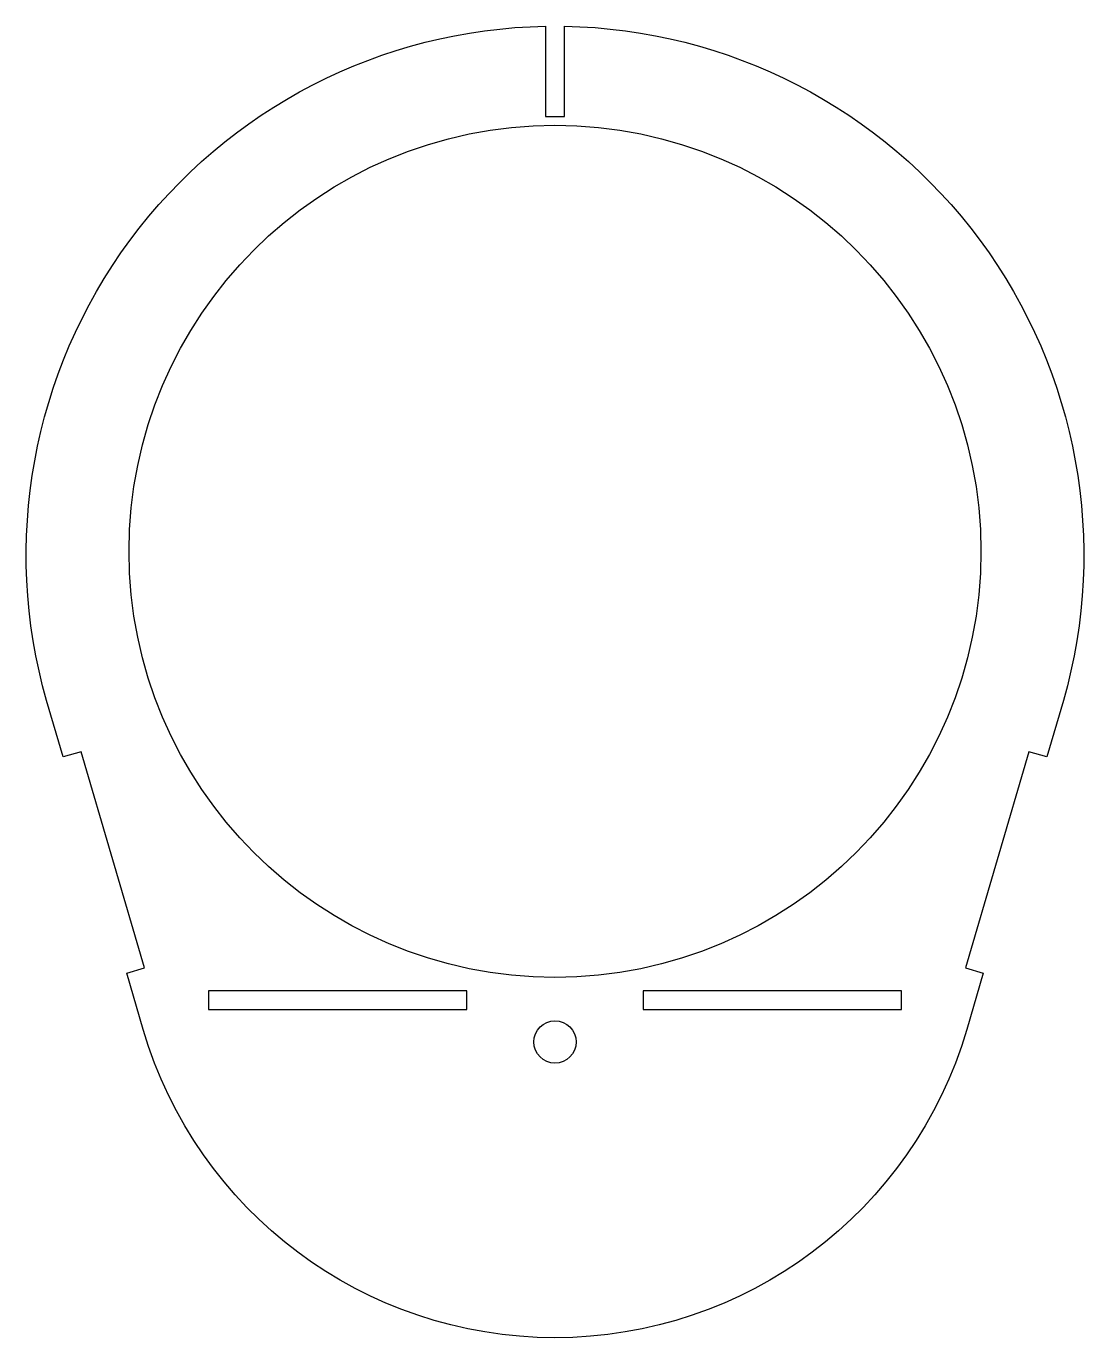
# Model space of a CAD drawing. Header units: millimetres. Extents: x -90 to 90, y -134 to 89.
import ezdxf

# ---------------------------------------------------------------- set-up
doc = ezdxf.new("R2010")
doc.units = ezdxf.units.MM
doc.layers.get('0').update_dxf_attribs({"linetype": 'CONTINUOUS'})

msp = doc.modelspace()

# ---------------------------------------------------------------- linework, layer by layer
msp.add_lwpolyline([(-80.68, -34.11), (-83.73, -35), (-86.55, -25.41, -0.492971), (-1.59, 89.39), (-1.59, 74.01), (1.59, 74.01), (1.59, 89.39, -0.492971), (86.55, -25.41), (83.73, -35), (80.68, -34.11), (69.87, -70.91), (72.92, -71.81), (70.1, -81.4, -0.74855), (-70.1, -81.4), (-72.92, -71.81), (-69.87, -70.91)], format="xyb", close=True)
for points in [[(-59, -78), (-15, -78), (-15, -74.82), (-59, -74.82)], [(15, -78), (59, -78), (59, -74.82), (15, -74.82)]]:
    msp.add_lwpolyline(points, close=True)
for centre, radius in [((0, 0), 72.52), ((0, -83.52), 3.6)]:
    msp.add_circle(centre, radius)

doc.saveas('drawing.dxf')
